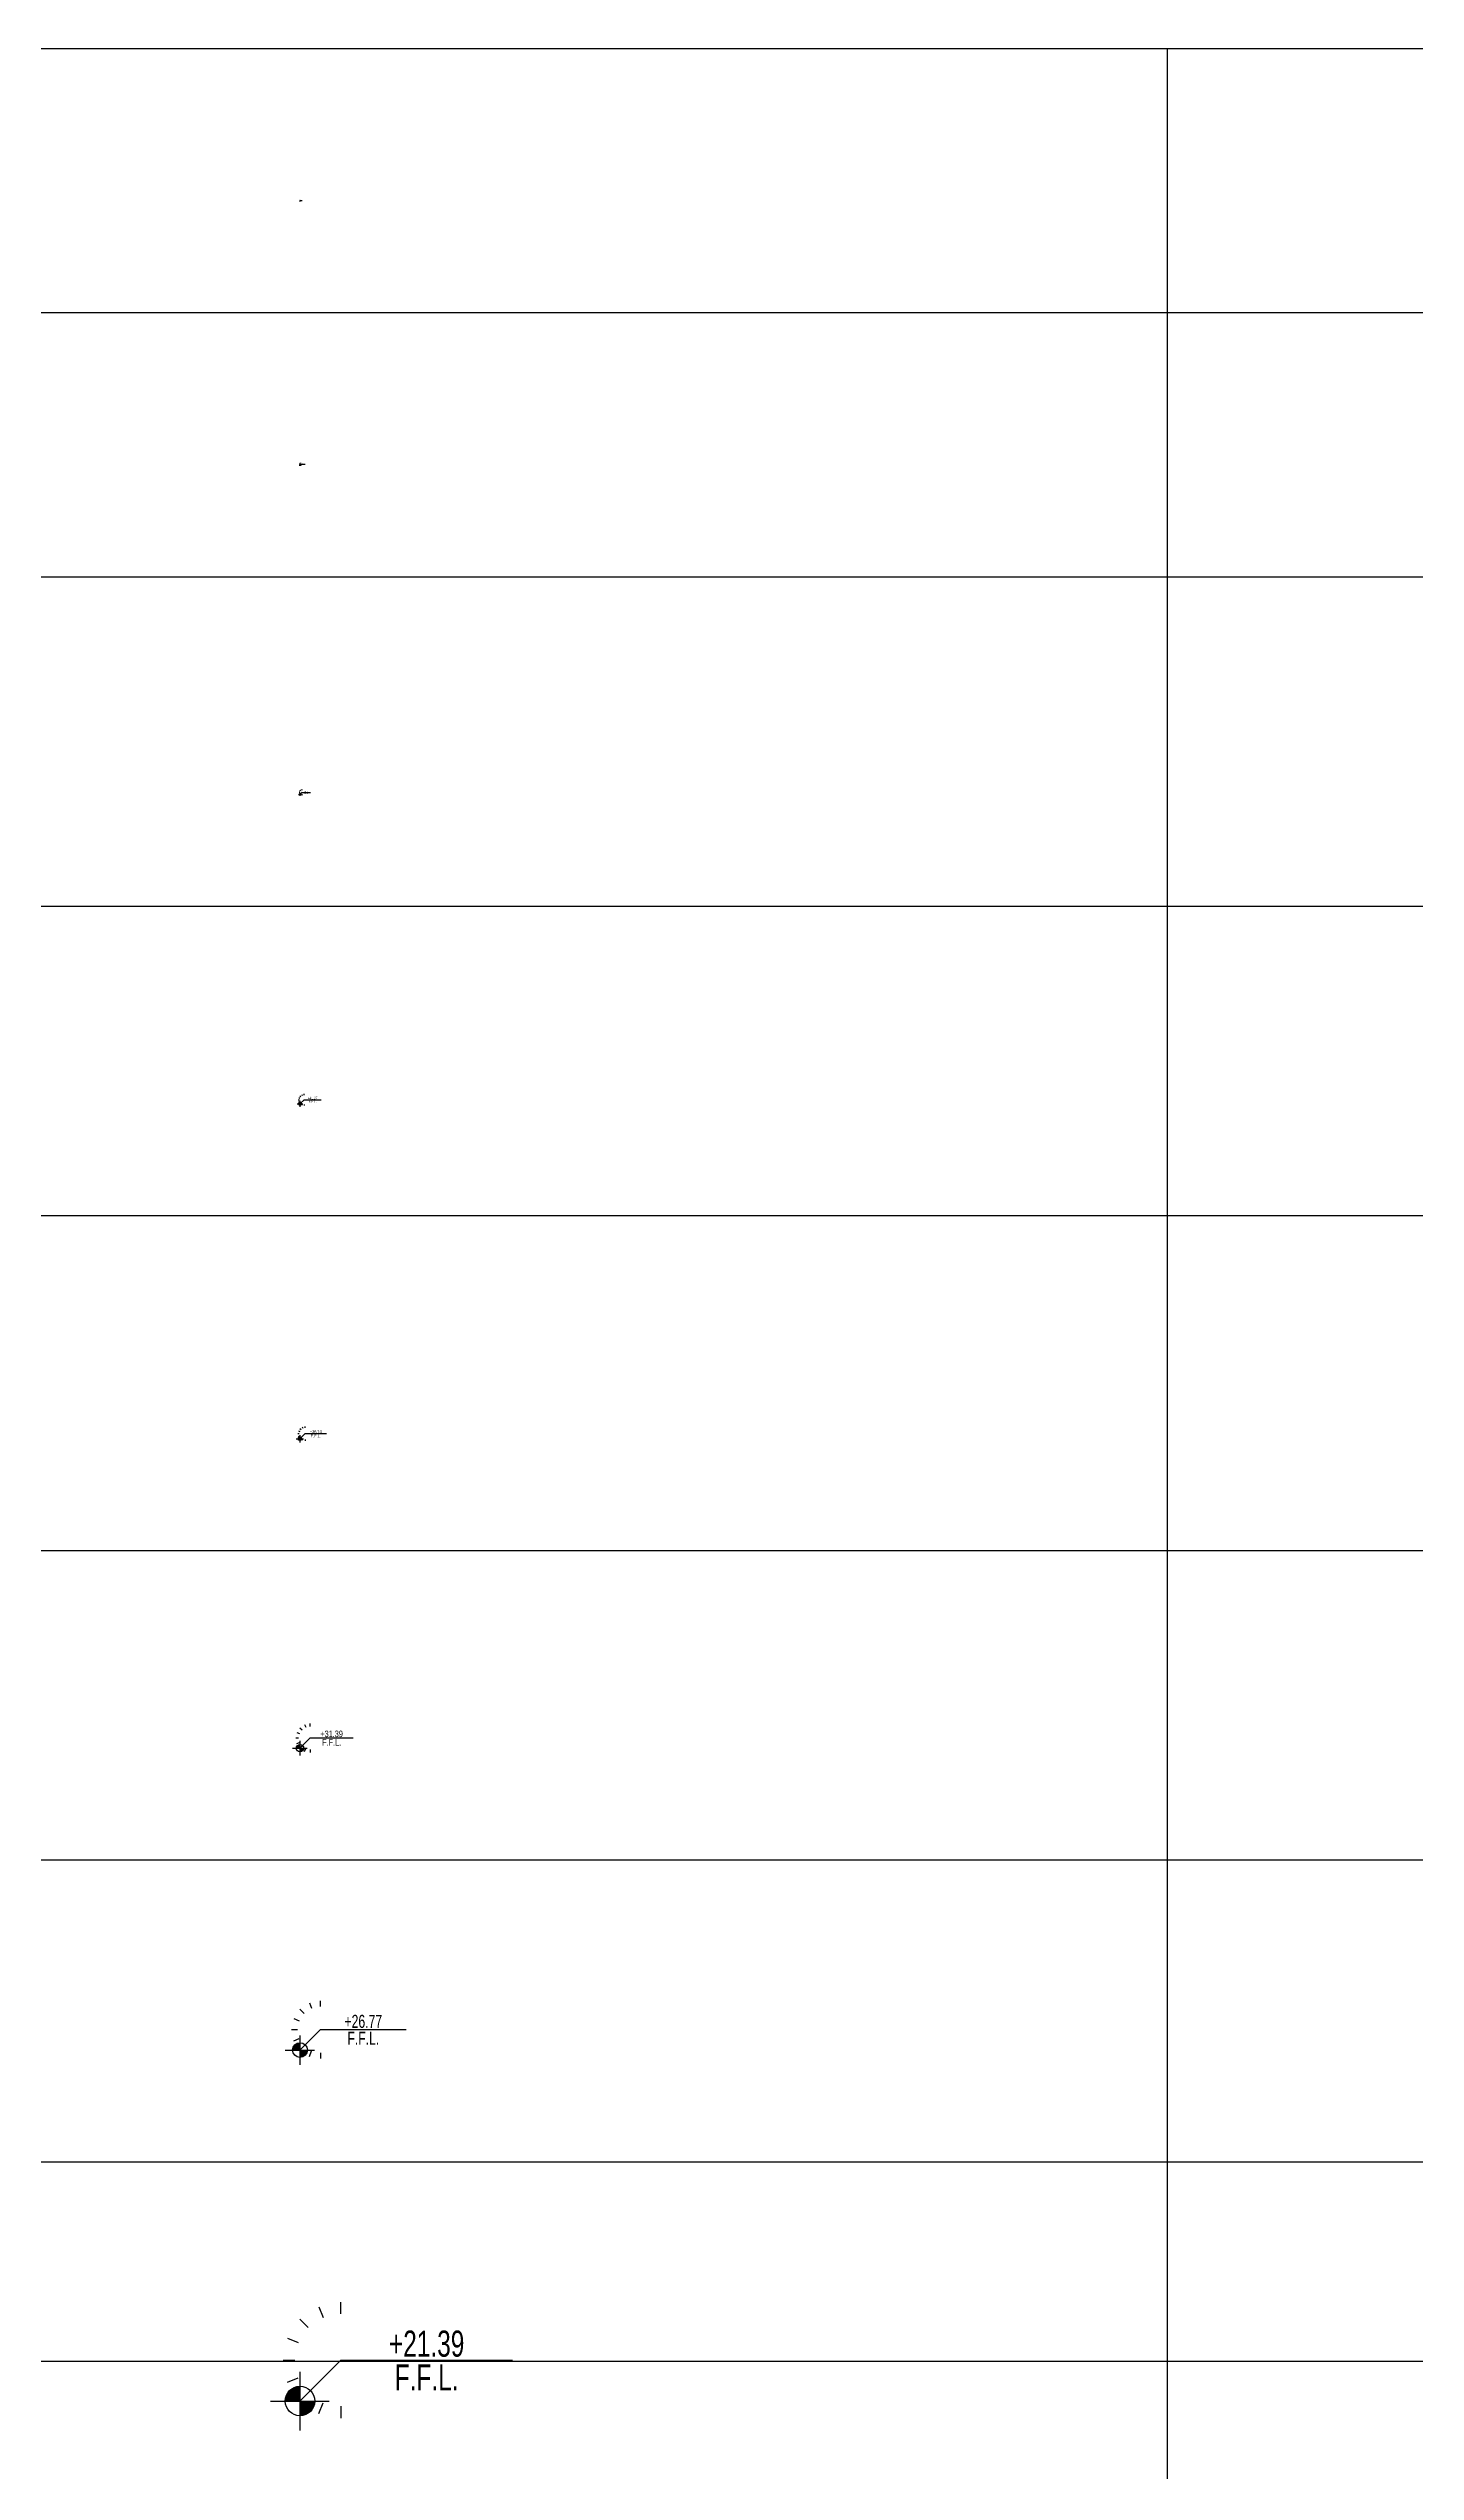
# Model space of a CAD drawing. Extents: x -1 to 478, y -15 to 369.
# Drawn here: x 269.6 to 290.56, y 20.31 to 57.44 of the extents above; entities that cross this region are included whole.
import ezdxf
from ezdxf.enums import TextEntityAlignment as Align

# ---------------------------------------------------------------- set-up
doc = ezdxf.new("R2010")
doc.units = 0
doc.header["$MEASUREMENT"] = 0
doc.layers.add('LA-GNRL-NOTES-Text-03', color=240, linetype='Continuous')
doc.layers.add('LA-GRAD-Spot Levels', color=242, linetype='Continuous')
doc.styles.add('TXT- (3)', font='gh-general font.shx', dxfattribs={"width": 0.7})

# ---------------------------------------------------------------- blocks, each defined once
blk = doc.blocks.new('PR-B-LA-GR-Auto Level-02')
for points in [[(0, 0.00113, 0.414214), (-0.00113, 0), (0, 0)], [(0, -0.00113, 0.414214), (0.00113, 0), (0, 0)]]:
    blk.add_hatch(color=256).paths.add_polyline_path(points)
for p, q in [((0, 0.00225), (0, -0.00225)), ((0.00314, 0.00314), (0.01628, 0.00314)), ((-0.00225, 0), (0.00225, 0))]:
    blk.add_line(p, q)
blk.add_lwpolyline([(0.00314, 0.00314), (0, 0)])
blk.add_circle((0, 0), 0.00113)
at = {"layer": 'DEFPOINTS', "color": 251}
for points in [[(0.00314, 0.00667), (0.00314, 0.00757)], [(0, 0.00627), (0.00064, 0.00563)], [(0.00144, 0.00723), (0.00178, 0.0064)], [(-0.00096, 0.00483), (-0.00013, 0.00449)], [(-0.0013, 0.00314), (-0.0004, 0.00314)], [(-0.00096, 0.00144), (-0.00013, 0.00178)], [(0.00064, 0.00064), (0, 0)], [(0.00144, -0.00096), (0.00178, -0.00013)], [(0.00314, -0.0004), (0.00314, -0.0013)]]:
    blk.add_lwpolyline(points, dxfattribs=at)
at = {"layer": 'LA-GNRL-NOTES-Text-03', "style": 'TXT- (3)', "width": 0.7}
blk.add_attdef('LEVEL', text='', height=0.002, dxfattribs=at).set_placement((0.00971, 0.0028), align=Align.BOTTOM_CENTER)
blk.add_attdef('TYPE', text='', height=0.002, dxfattribs=at).set_placement((0.00971, 0.00281), align=Align.TOP_CENTER)

msp = doc.modelspace()

# ---------------------------------------------------------------- linework, layer by layer
at = {"color": 220}
for points in [[(3.3053, 57.4401), (478.2768, 57.4401)], [(286.7571, 3.5475), (286.7571, 57.4401)], [(3.3053, 53.3924), (478.2768, 53.3924)], [(3.3053, 49.3447), (478.2768, 49.3447)], [(3.3053, 44.2997), (478.2768, 44.2997)], [(3.3053, 39.5577), (478.2768, 39.5577)], [(3.3053, 34.4261), (478.2768, 34.4261)], [(3.3053, 29.6845), (478.2768, 29.6845)], [(3.3053, 25.0585), (478.2768, 25.0585)]]:
    msp.add_lwpolyline(points, dxfattribs=at)
msp.add_lwpolyline([(3.3053, 22), (442.5, 22)])

# ---------------------------------------------------------------- block references
at = {"layer": 'LA-GRAD-Spot Levels'}
for p, xscale, yscale, zscale, values in [((273.457, 55.1027), 2, 2, 2, {'LEVEL': '+55.10', 'TYPE': 'F.F.L.'}), ((273.457, 51.055), 5, 5, 5, {'LEVEL': '+51.05', 'TYPE': 'F.F.L.'}), ((273.457, 46.01), 10, 10, 10, {'LEVEL': '+46.01', 'TYPE': 'F.F.L.'}), ((273.457, 41.268), 20, 20, 20, {'LEVEL': '+41.27', 'TYPE': 'F.F.L.'}), ((273.457, 36.1363), 25, 25, 25, {'LEVEL': '+36.14', 'TYPE': 'F.F.L.'}), ((273.457, 31.3947), 50, 50, 50, {'LEVEL': '+31.39', 'TYPE': 'F.F.L.'}), ((273.457, 26.7688), 100, 100, 100, {'LEVEL': '+26.77', 'TYPE': 'F.F.L.'}), ((273.457, 21.391), 200, 200, 200, {'LEVEL': '+21.39', 'TYPE': 'F.F.L.'})]:
    msp.add_blockref('PR-B-LA-GR-Auto Level-02', p, dxfattribs=dict(at, xscale=xscale, yscale=yscale, zscale=zscale)).add_auto_attribs(values)

doc.saveas('drawing.dxf')
